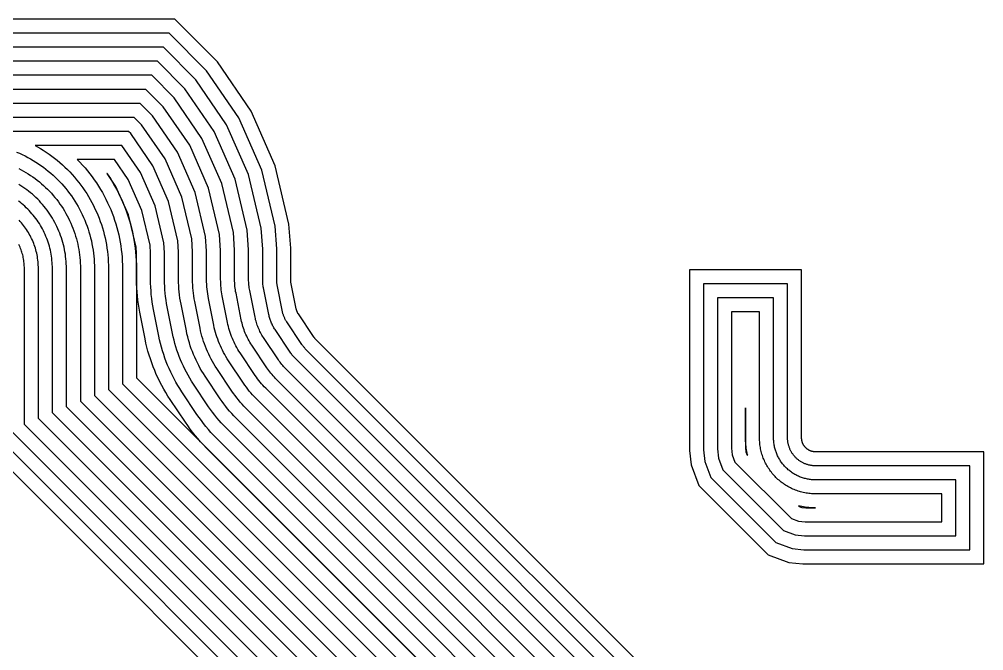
# Model space of a CAD drawing. Header units: metres. Extents: x -0.2 to 25.7, y -0.2 to 18.1.
# Drawn here: x 7.713 to 11.155, y 7.255 to 9.509 of the extents above; entities that cross this region are included whole.
import ezdxf

# ---------------------------------------------------------------- set-up
doc = ezdxf.new("R2010")
doc.units = ezdxf.units.M

msp = doc.modelspace()

# ---------------------------------------------------------------- linework, layer by layer
for points in [[(10.3807, 6.757), (8.7691, 8.3686), (8.7683, 8.3695), (8.7674, 8.3704), (8.7666, 8.3713), (8.7658, 8.3722), (8.7651, 8.3732), (8.7643, 8.3742), (8.7636, 8.3752), (8.7629, 8.3762), (8.7089, 8.457), (8.7083, 8.458), (8.7076, 8.459), (8.707, 8.4601), (8.7064, 8.4612), (8.7059, 8.4623), (8.7053, 8.4634), (8.7048, 8.4645), (8.7043, 8.4656), (8.7039, 8.4667), (8.7034, 8.4679), (8.703, 8.4691), (8.7027, 8.4702), (8.7023, 8.4714), (8.702, 8.4726), (8.7017, 8.4738), (8.7015, 8.475), (8.6825, 8.5703), (8.6823, 8.5715), (8.6821, 8.5727), (8.6819, 8.5739), (8.6818, 8.5751), (8.6817, 8.5763), (8.6816, 8.5776), (8.6816, 8.5788), (8.6816, 8.58), (8.6816, 8.6913), (8.6755, 8.778), (8.6266, 8.9861), (8.5405, 9.1812), (8.42, 9.3571), (8.2692, 9.5079), (8.2682, 9.5086), (7.0914, 9.5086)], [(10.3453, 6.7217), (8.7338, 8.3332), (8.7321, 8.335), (8.7304, 8.3368), (8.7288, 8.3386), (8.7272, 8.3405), (8.7257, 8.3424), (8.7242, 8.3444), (8.7227, 8.3464), (8.7213, 8.3484), (8.6674, 8.4292), (8.666, 8.4312), (8.6647, 8.4333), (8.6635, 8.4354), (8.6623, 8.4376), (8.6612, 8.4398), (8.6601, 8.442), (8.6591, 8.4442), (8.6581, 8.4465), (8.6572, 8.4487), (8.6564, 8.451), (8.6556, 8.4534), (8.6548, 8.4557), (8.6541, 8.4581), (8.6535, 8.4604), (8.6529, 8.4628), (8.6524, 8.4652), (8.6335, 8.5605), (8.633, 8.5629), (8.6326, 8.5654), (8.6323, 8.5678), (8.632, 8.5702), (8.6318, 8.5727), (8.6317, 8.5751), (8.6316, 8.5776), (8.6316, 8.58), (8.6316, 8.6896), (8.6259, 8.7705), (8.579, 8.9702), (8.4966, 9.1568), (8.3813, 9.325), (8.2478, 9.4586), (7.1026, 9.4586)], [(10.31, 6.6863), (8.6984, 8.2979), (8.6959, 8.3005), (8.6934, 8.3032), (8.6909, 8.306), (8.6885, 8.3088), (8.6862, 8.3117), (8.684, 8.3146), (8.6819, 8.3176), (8.6798, 8.3206), (8.6258, 8.4014), (8.6238, 8.4045), (8.6219, 8.4076), (8.62, 8.4108), (8.6182, 8.414), (8.6165, 8.4173), (8.6149, 8.4206), (8.6134, 8.424), (8.6119, 8.4273), (8.6106, 8.4308), (8.6093, 8.4342), (8.6081, 8.4377), (8.607, 8.4412), (8.606, 8.4447), (8.605, 8.4483), (8.6042, 8.4519), (8.6034, 8.4555), (8.5844, 8.5508), (8.5838, 8.5544), (8.5832, 8.558), (8.5827, 8.5617), (8.5823, 8.5653), (8.582, 8.569), (8.5817, 8.5727), (8.5816, 8.5763), (8.5816, 8.58), (8.5816, 8.6879), (8.5763, 8.763), (8.5314, 8.9542), (8.4527, 9.1323), (8.3427, 9.2929), (8.2271, 9.4086), (7.1139, 9.4086)], [(10.2746, 6.651), (8.6631, 8.2625), (8.6596, 8.266), (8.6563, 8.2696), (8.6531, 8.2733), (8.6499, 8.2771), (8.6468, 8.2809), (8.6439, 8.2848), (8.641, 8.2888), (8.6382, 8.2928), (8.5842, 8.3736), (8.5815, 8.3777), (8.579, 8.3819), (8.5765, 8.3862), (8.5741, 8.3905), (8.5719, 8.3948), (8.5697, 8.3992), (8.5677, 8.4037), (8.5657, 8.4082), (8.5639, 8.4128), (8.5622, 8.4174), (8.5606, 8.422), (8.5591, 8.4267), (8.5578, 8.4314), (8.5565, 8.4361), (8.5554, 8.4409), (8.5544, 8.4457), (8.5354, 8.541), (8.5345, 8.5458), (8.5337, 8.5507), (8.5331, 8.5555), (8.5325, 8.5604), (8.5321, 8.5653), (8.5318, 8.5702), (8.5316, 8.5751), (8.5316, 8.58), (8.5316, 8.6861), (8.5267, 8.7555), (8.4838, 8.9383), (8.4089, 9.1079), (8.3041, 9.2609), (8.2064, 9.3586), (7.1251, 9.3586)], [(10.2393, 6.6156), (8.6277, 8.2272), (8.6234, 8.2316), (8.6193, 8.2361), (8.6152, 8.2407), (8.6112, 8.2454), (8.6074, 8.2501), (8.6037, 8.255), (8.6001, 8.26), (8.5966, 8.2651), (8.5426, 8.3458), (8.5393, 8.351), (8.5361, 8.3562), (8.533, 8.3615), (8.53, 8.3669), (8.5272, 8.3723), (8.5245, 8.3778), (8.522, 8.3834), (8.5195, 8.3891), (8.5173, 8.3948), (8.5151, 8.4005), (8.5131, 8.4063), (8.5113, 8.4122), (8.5096, 8.4181), (8.508, 8.424), (8.5066, 8.43), (8.5053, 8.436), (8.4864, 8.5313), (8.4852, 8.5373), (8.4843, 8.5433), (8.4834, 8.5494), (8.4828, 8.5555), (8.4822, 8.5616), (8.4819, 8.5678), (8.4816, 8.5739), (8.4816, 8.58), (8.4816, 8.6844), (8.4771, 8.748), (8.4362, 8.9223), (8.365, 9.0835), (8.2654, 9.2288), (8.1856, 9.3086), (7.1363, 9.3086)], [(10.2039, 6.5803), (8.5924, 8.1918), (8.5872, 8.1971), (8.5822, 8.2025), (8.5773, 8.208), (8.5726, 8.2136), (8.568, 8.2194), (8.5635, 8.2252), (8.5592, 8.2312), (8.5551, 8.2373), (8.5011, 8.3181), (8.4971, 8.3242), (8.4932, 8.3305), (8.4895, 8.3369), (8.4859, 8.3433), (8.4825, 8.3499), (8.4793, 8.3565), (8.4763, 8.3632), (8.4734, 8.3699), (8.4706, 8.3768), (8.4681, 8.3837), (8.4657, 8.3906), (8.4634, 8.3977), (8.4614, 8.4047), (8.4595, 8.4118), (8.4578, 8.419), (8.4563, 8.4262), (8.4373, 8.5215), (8.436, 8.5287), (8.4348, 8.536), (8.4338, 8.5433), (8.433, 8.5506), (8.4324, 8.558), (8.4319, 8.5653), (8.4317, 8.5727), (8.4316, 8.58), (8.4316, 8.6827), (8.4275, 8.7405), (8.3885, 8.9064), (8.3211, 9.059), (8.2268, 9.1967), (8.1649, 9.2586), (7.1475, 9.2586)], [(10.1686, 6.5449), (8.557, 8.1565), (8.551, 8.1626), (8.5452, 8.1689), (8.5395, 8.1753), (8.5339, 8.1819), (8.5286, 8.1886), (8.5234, 8.1955), (8.5183, 8.2024), (8.5135, 8.2095), (8.4595, 8.2903), (8.4548, 8.2975), (8.4503, 8.3048), (8.446, 8.3122), (8.4418, 8.3198), (8.4379, 8.3274), (8.4341, 8.3351), (8.4305, 8.3429), (8.4272, 8.3508), (8.424, 8.3588), (8.421, 8.3668), (8.4182, 8.3749), (8.4156, 8.3831), (8.4132, 8.3914), (8.411, 8.3997), (8.409, 8.4081), (8.4072, 8.4165), (8.3883, 8.5117), (8.3867, 8.5202), (8.3854, 8.5287), (8.3842, 8.5372), (8.3832, 8.5457), (8.3825, 8.5543), (8.382, 8.5629), (8.3817, 8.5714), (8.3816, 8.58), (8.3816, 8.6809), (8.3779, 8.733), (8.3409, 8.8904), (8.2773, 9.0346), (8.1882, 9.1646), (8.1442, 9.2086), (7.1588, 9.2086)], [(10.1332, 6.5095), (8.5217, 8.1211), (8.5148, 8.1281), (8.5081, 8.1353), (8.5016, 8.1427), (8.4953, 8.1502), (8.4892, 8.1579), (8.4832, 8.1657), (8.4775, 8.1736), (8.4719, 8.1817), (8.4179, 8.2625), (8.4126, 8.2707), (8.4074, 8.2791), (8.4025, 8.2876), (8.3977, 8.2962), (8.3932, 8.3049), (8.3889, 8.3137), (8.3848, 8.3226), (8.381, 8.3317), (8.3773, 8.3408), (8.3739, 8.35), (8.3707, 8.3593), (8.3677, 8.3686), (8.365, 8.3781), (8.3625, 8.3875), (8.3602, 8.3971), (8.3582, 8.4067), (8.3392, 8.502), (8.3375, 8.5116), (8.3359, 8.5213), (8.3346, 8.5311), (8.3335, 8.5408), (8.3326, 8.5506), (8.332, 8.5604), (8.3317, 8.5702), (8.3316, 8.58), (8.3316, 8.6792), (8.3283, 8.7255), (8.2933, 8.8744), (8.2334, 9.0102), (8.1496, 9.1325), (8.1235, 9.1586), (7.1698, 9.1586)], [(10.0979, 6.4742), (8.4863, 8.0858), (8.4786, 8.0937), (8.4711, 8.1018), (8.4637, 8.11), (8.4566, 8.1185), (8.4497, 8.1271), (8.443, 8.1359), (8.4366, 8.1448), (8.4303, 8.154), (8.3764, 8.2347), (8.3703, 8.244), (8.3645, 8.2534), (8.359, 8.2629), (8.3537, 8.2726), (8.3486, 8.2824), (8.3437, 8.2923), (8.3391, 8.3024), (8.3348, 8.3125), (8.3307, 8.3228), (8.3268, 8.3331), (8.3232, 8.3436), (8.3199, 8.3541), (8.3168, 8.3647), (8.314, 8.3754), (8.3115, 8.3861), (8.3092, 8.3969), (8.2902, 8.4922), (8.2882, 8.5031), (8.2864, 8.514), (8.2849, 8.5249), (8.2837, 8.5359), (8.2828, 8.5469), (8.2821, 8.5579), (8.2817, 8.569), (8.2816, 8.58), (8.2816, 8.6775), (8.2788, 8.718), (8.2457, 8.8585), (8.1895, 8.9857), (8.1109, 9.1005), (8.1028, 9.1086), (7.1801, 9.1086)], [(7.7692, 9.0586), (7.7775, 9.054), (7.7881, 9.0478), (7.7986, 9.0414), (7.8088, 9.0347), (7.819, 9.0278), (7.8289, 9.0206), (7.8387, 9.0131), (7.8483, 9.0055), (7.8576, 8.9976), (7.8668, 8.9894), (7.8758, 8.9811), (7.8846, 8.9725), (7.8932, 8.9637), (7.9015, 8.9547), (7.9097, 8.9455), (7.9176, 8.9362), (7.9252, 8.9266), (7.9327, 8.9168), (7.9399, 8.9069), (7.9468, 8.8967), (7.9535, 8.8865), (7.9599, 8.876), (7.9661, 8.8654), (7.972, 8.8547), (7.9777, 8.8438), (7.9831, 8.8327), (7.9882, 8.8216), (7.993, 8.8103), (7.9976, 8.7989), (8.0018, 8.7874), (8.0058, 8.7758), (8.0095, 8.7641), (8.013, 8.7523), (8.0161, 8.7405), (8.0189, 8.7285), (8.0215, 8.7165), (8.0237, 8.7044), (8.0257, 8.6923), (8.0273, 8.6802), (8.0287, 8.668), (8.0297, 8.6557), (8.0305, 8.6435), (8.0309, 8.6312), (8.0311, 8.619), (8.0311, 8.1873), (10.199, 6.0193)], [(10.0625, 6.4388), (8.4509, 8.0504), (8.4424, 8.0592), (8.434, 8.0682), (8.4259, 8.0774), (8.418, 8.0868), (8.4103, 8.0963), (8.4029, 8.1061), (8.3957, 8.1161), (8.3888, 8.1262), (8.3348, 8.207), (8.3281, 8.2172), (8.3217, 8.2277), (8.3155, 8.2383), (8.3096, 8.249), (8.3039, 8.2599), (8.2985, 8.271), (8.2934, 8.2821), (8.2886, 8.2934), (8.284, 8.3048), (8.2797, 8.3163), (8.2758, 8.3279), (8.272, 8.3396), (8.2686, 8.3514), (8.2655, 8.3632), (8.2627, 8.3752), (8.2601, 8.3872), (8.2412, 8.4825), (8.2389, 8.4945), (8.237, 8.5067), (8.2353, 8.5188), (8.234, 8.531), (8.2329, 8.5432), (8.2322, 8.5555), (8.2317, 8.5678), (8.2316, 8.58), (8.2316, 8.6757), (8.2292, 8.7105), (8.1981, 8.8425), (8.1457, 8.9613), (8.079, 9.0586), (7.7692, 9.0586)], [(7.7033, 9.0347), (7.7134, 9.0304), (7.7235, 9.0258), (7.7334, 9.0209), (7.7432, 9.0158), (7.7529, 9.0105), (7.7624, 9.0049), (7.7718, 8.9991), (7.7811, 8.9931), (7.7902, 8.9869), (7.7991, 8.9804), (7.8079, 8.9737), (7.8165, 8.9668), (7.825, 8.9597), (7.8333, 8.9524), (7.8414, 8.9449), (7.8493, 8.9372), (7.857, 8.9293), (7.8645, 8.9212), (7.8718, 8.9129), (7.8789, 8.9044), (7.8858, 8.8958), (7.8925, 8.887), (7.899, 8.8781), (7.9052, 8.869), (7.9112, 8.8597), (7.917, 8.8503), (7.9226, 8.8408), (7.9279, 8.8311), (7.933, 8.8213), (7.9379, 8.8114), (7.9425, 8.8013), (7.9468, 8.7912), (7.9509, 8.7809), (7.9548, 8.7706), (7.9584, 8.7601), (7.9617, 8.7496), (7.9648, 8.739), (7.9676, 8.7283), (7.9701, 8.7176), (7.9724, 8.7068), (7.9744, 8.6959), (7.9762, 8.685), (7.9777, 8.674), (7.9789, 8.6631), (7.9798, 8.6521), (7.9805, 8.641), (7.9809, 8.63), (7.9811, 8.619), (7.9811, 8.1665), (10.1783, 5.9693)], [(7.9192, 9.0086), (7.92, 9.0079), (7.9294, 8.9982), (7.9386, 8.9883), (7.9475, 8.9782), (7.9562, 8.9679), (7.9647, 8.9573), (7.9728, 8.9466), (7.9807, 8.9357), (7.9884, 8.9245), (7.9957, 8.9132), (8.0028, 8.9017), (8.0096, 8.8901), (8.0161, 8.8782), (8.0223, 8.8662), (8.0283, 8.8541), (8.0339, 8.8418), (8.0392, 8.8294), (8.0442, 8.8169), (8.0489, 8.8043), (8.0533, 8.7915), (8.0574, 8.7786), (8.0611, 8.7657), (8.0646, 8.7526), (8.0677, 8.7395), (8.0705, 8.7263), (8.073, 8.713), (8.0751, 8.6997), (8.0769, 8.6863), (8.0784, 8.6729), (8.0796, 8.6594), (8.0804, 8.6459), (8.0809, 8.6325), (8.0811, 8.619), (8.0811, 8.208), (10.2197, 6.0693)], [(10.0271, 6.4035), (8.4156, 8.015), (8.4062, 8.0247), (8.397, 8.0346), (8.388, 8.0447), (8.3793, 8.055), (8.3709, 8.0656), (8.3627, 8.0763), (8.3548, 8.0873), (8.3472, 8.0984), (8.2932, 8.1792), (8.2858, 8.1905), (8.2788, 8.202), (8.272, 8.2136), (8.2655, 8.2255), (8.2592, 8.2375), (8.2533, 8.2496), (8.2477, 8.2619), (8.2424, 8.2743), (8.2374, 8.2868), (8.2327, 8.2994), (8.2283, 8.3122), (8.2242, 8.3251), (8.2204, 8.338), (8.217, 8.3511), (8.2139, 8.3642), (8.2111, 8.3774), (8.1921, 8.4727), (8.1897, 8.486), (8.1875, 8.4993), (8.1857, 8.5127), (8.1842, 8.5261), (8.1831, 8.5396), (8.1822, 8.553), (8.1817, 8.5665), (8.1816, 8.58), (8.1816, 8.674), (8.1796, 8.703), (8.1505, 8.8266), (8.1018, 8.9369), (8.0527, 9.0086), (7.9192, 9.0086)], [(7.7109, 8.9763), (7.7196, 8.9717), (7.7282, 8.967), (7.7367, 8.9621), (7.7451, 8.9569), (7.7533, 8.9515), (7.7614, 8.946), (7.7693, 8.9402), (7.7772, 8.9343), (7.7848, 8.9282), (7.7923, 8.9218), (7.7997, 8.9153), (7.8069, 8.9087), (7.8139, 8.9018), (7.8208, 8.8948), (7.8274, 8.8876), (7.8339, 8.8802), (7.8403, 8.8727), (7.8464, 8.8651), (7.8523, 8.8572), (7.8581, 8.8493), (7.8637, 8.8412), (7.869, 8.833), (7.8742, 8.8246), (7.8791, 8.8161), (7.8838, 8.8075), (7.8884, 8.7988), (7.8927, 8.79), (7.8967, 8.7811), (7.9006, 8.772), (7.9043, 8.7629), (7.9077, 8.7537), (7.9109, 8.7444), (7.9138, 8.7351), (7.9166, 8.7256), (7.9191, 8.7162), (7.9213, 8.7066), (7.9234, 8.697), (7.9252, 8.6873), (7.9267, 8.6777), (7.9281, 8.6679), (7.9291, 8.6582), (7.93, 8.6484), (7.9306, 8.6386), (7.9309, 8.6288), (7.9311, 8.619), (7.9311, 8.1458), (10.1576, 5.9193)], [(8.0256, 8.9586), (8.0299, 8.9523), (8.038, 8.94), (8.0457, 8.9274), (8.0531, 8.9147), (8.0602, 8.9018), (8.067, 8.8887), (8.0735, 8.8755), (8.0796, 8.8621), (8.0854, 8.8486), (8.0909, 8.8349), (8.096, 8.8211), (8.1008, 8.8072), (8.1052, 8.7931), (8.1093, 8.779), (8.1131, 8.7647), (8.1165, 8.7504), (8.1195, 8.736), (8.1222, 8.7215), (8.1246, 8.707), (8.1266, 8.6924), (8.1282, 8.6778), (8.1294, 8.6631), (8.1303, 8.6484), (8.1309, 8.6337), (8.1311, 8.619), (8.1311, 8.2287), (10.2404, 6.1193)], [(9.9918, 6.3681), (8.3802, 7.9797), (8.3699, 7.9902), (8.3599, 8.001), (8.3502, 8.0121), (8.3407, 8.0233), (8.3315, 8.0348), (8.3226, 8.0465), (8.3139, 8.0585), (8.3056, 8.0706), (8.2516, 8.1514), (8.2436, 8.1637), (8.2359, 8.1763), (8.2285, 8.189), (8.2214, 8.2019), (8.2146, 8.215), (8.2081, 8.2282), (8.202, 8.2416), (8.1962, 8.2551), (8.1907, 8.2688), (8.1856, 8.2826), (8.1808, 8.2965), (8.1764, 8.3106), (8.1723, 8.3247), (8.1685, 8.3389), (8.1651, 8.3533), (8.162, 8.3677), (8.1431, 8.463), (8.1404, 8.4774), (8.1381, 8.492), (8.1361, 8.5066), (8.1345, 8.5212), (8.1332, 8.5359), (8.1323, 8.5506), (8.1317, 8.5653), (8.1316, 8.58), (8.1316, 8.6723), (8.13, 8.6955), (8.1029, 8.8106), (8.0579, 8.9124), (8.0263, 8.9586), (8.0256, 8.9586)], [(10.1369, 5.8693), (7.8811, 8.1251), (7.8811, 8.619), (7.881, 8.6276), (7.8806, 8.6361), (7.8801, 8.6447), (7.8794, 8.6533), (7.8784, 8.6618), (7.8773, 8.6703), (7.8759, 8.6788), (7.8743, 8.6872), (7.8726, 8.6956), (7.8706, 8.704), (7.8684, 8.7123), (7.866, 8.7206), (7.8634, 8.7287), (7.8606, 8.7369), (7.8576, 8.7449), (7.8544, 8.7529), (7.851, 8.7608), (7.8475, 8.7686), (7.8437, 8.7763), (7.8397, 8.784), (7.8356, 8.7915), (7.8313, 8.7989), (7.8268, 8.8062), (7.8221, 8.8134), (7.8172, 8.8205), (7.8122, 8.8275), (7.807, 8.8343), (7.8016, 8.841), (7.7961, 8.8476), (7.7904, 8.854), (7.7845, 8.8603), (7.7786, 8.8664), (7.7724, 8.8724), (7.7661, 8.8783), (7.7597, 8.884), (7.7531, 8.8895), (7.7464, 8.8949), (7.7396, 8.9001), (7.7326, 8.9051), (7.7255, 8.91), (7.7183, 8.9147), (7.711, 8.9192)], [(10.1161, 5.8193), (7.8311, 8.1044), (7.8311, 8.619), (7.831, 8.6263), (7.8307, 8.6337), (7.8303, 8.641), (7.8296, 8.6484), (7.8288, 8.6557), (7.8278, 8.663), (7.8266, 8.6702), (7.8253, 8.6775), (7.8238, 8.6847), (7.8221, 8.6919), (7.8202, 8.699), (7.8181, 8.706), (7.8159, 8.7131), (7.8135, 8.72), (7.811, 8.7269), (7.8082, 8.7338), (7.8053, 8.7405), (7.8023, 8.7472), (7.799, 8.7538), (7.7956, 8.7604), (7.7921, 8.7668), (7.7884, 8.7732), (7.7845, 8.7795), (7.7805, 8.7856), (7.7763, 8.7917), (7.772, 8.7977), (7.7676, 8.8035), (7.763, 8.8093), (7.7582, 8.8149), (7.7533, 8.8204), (7.7483, 8.8258), (7.7432, 8.8311), (7.7379, 8.8362), (7.7325, 8.8412), (7.727, 8.8461), (7.7214, 8.8509), (7.7156, 8.8555), (7.7098, 8.8599)], [(10.0954, 5.7693), (7.7811, 8.0837), (7.7811, 8.619), (7.781, 8.6251), (7.7808, 8.6312), (7.7804, 8.6374), (7.7799, 8.6435), (7.7792, 8.6496), (7.7784, 8.6556), (7.7774, 8.6617), (7.7763, 8.6677), (7.775, 8.6737), (7.7736, 8.6797), (7.772, 8.6856), (7.7703, 8.6915), (7.7684, 8.6974), (7.7664, 8.7032), (7.7643, 8.7089), (7.762, 8.7146), (7.7596, 8.7203), (7.7571, 8.7259), (7.7544, 8.7314), (7.7515, 8.7368), (7.7486, 8.7422), (7.7455, 8.7475), (7.7423, 8.7527), (7.7389, 8.7579), (7.7355, 8.7629), (7.7319, 8.7679), (7.7281, 8.7728), (7.7243, 8.7776), (7.7204, 8.7823), (7.7163, 8.7869), (7.7121, 8.7913)], [(10.0747, 5.7193), (7.7311, 8.063), (7.7311, 8.619), (7.731, 8.6239), (7.7308, 8.6288), (7.7305, 8.6337), (7.7301, 8.6386), (7.7296, 8.6434), (7.7289, 8.6483), (7.7281, 8.6532), (7.7272, 8.658), (7.7262, 8.6628), (7.7251, 8.6676), (7.7238, 8.6723), (7.7225, 8.677), (7.721, 8.6817), (7.7194, 8.6863), (7.7177, 8.6909), (7.7158, 8.6955), (7.7139, 8.7), (7.7119, 8.7045)], [(10.555, 7.965), (10.5538, 7.965), (10.5526, 7.9651), (10.5513, 7.9651), (10.5501, 7.9653), (10.5489, 7.9654), (10.5477, 7.9656), (10.5465, 7.9657), (10.5453, 7.966), (10.5441, 7.9662), (10.5429, 7.9665), (10.5417, 7.9668), (10.5405, 7.9672), (10.5393, 7.9675), (10.5382, 7.9679), (10.537, 7.9684), (10.5359, 7.9688), (10.5348, 7.9693), (10.5336, 7.9698), (10.5325, 7.9704), (10.5314, 7.9709), (10.5304, 7.9715), (10.5293, 7.9721), (10.5283, 7.9728), (10.5272, 7.9734), (10.5262, 7.9741), (10.5252, 7.9749), (10.5243, 7.9756), (10.5233, 7.9764), (10.5224, 7.9772), (10.5214, 7.978), (10.5205, 7.9788), (10.5197, 7.9797), (10.5188, 7.9805), (10.518, 7.9814), (10.5172, 7.9824), (10.5164, 7.9833), (10.5156, 7.9843), (10.5149, 7.9852), (10.5141, 7.9862), (10.5134, 7.9872), (10.5128, 7.9883), (10.5121, 7.9893), (10.5115, 7.9904), (10.5109, 7.9914), (10.5104, 7.9925), (10.5098, 7.9936), (10.5093, 7.9948), (10.5088, 7.9959), (10.5084, 7.997), (10.5079, 7.9982), (10.5075, 7.9993), (10.5072, 8.0005), (10.5068, 8.0017), (10.5065, 8.0029), (10.5062, 8.0041), (10.506, 8.0053), (10.5057, 8.0065), (10.5056, 8.0077), (10.5054, 8.0089), (10.5053, 8.0101), (10.5051, 8.0113), (10.5051, 8.0126), (10.505, 8.0138), (10.505, 8.015), (10.505, 8.615), (10.105, 8.615), (10.105, 7.9699), (10.1105, 7.9192), (10.138, 7.8455), (10.3855, 7.598), (10.4592, 7.5705), (10.5099, 7.565), (11.155, 7.565), (11.155, 7.965), (10.555, 7.965)], [(10.555, 7.915), (10.5526, 7.915), (10.5501, 7.9151), (10.5477, 7.9153), (10.5452, 7.9155), (10.5428, 7.9158), (10.5403, 7.9161), (10.5379, 7.9165), (10.5355, 7.9169), (10.5331, 7.9174), (10.5307, 7.918), (10.5283, 7.9186), (10.526, 7.9193), (10.5236, 7.9201), (10.5213, 7.9209), (10.519, 7.9217), (10.5167, 7.9226), (10.5145, 7.9236), (10.5123, 7.9246), (10.5101, 7.9257), (10.5079, 7.9268), (10.5057, 7.928), (10.5036, 7.9292), (10.5015, 7.9305), (10.4995, 7.9319), (10.4974, 7.9333), (10.4954, 7.9347), (10.4935, 7.9362), (10.4916, 7.9377), (10.4897, 7.9393), (10.4879, 7.9409), (10.4861, 7.9426), (10.4843, 7.9443), (10.4826, 7.9461), (10.4809, 7.9479), (10.4793, 7.9497), (10.4777, 7.9516), (10.4762, 7.9535), (10.4747, 7.9554), (10.4733, 7.9574), (10.4719, 7.9595), (10.4705, 7.9615), (10.4692, 7.9636), (10.468, 7.9657), (10.4668, 7.9679), (10.4657, 7.9701), (10.4646, 7.9723), (10.4636, 7.9745), (10.4626, 7.9767), (10.4617, 7.979), (10.4609, 7.9813), (10.4601, 7.9836), (10.4593, 7.986), (10.4586, 7.9883), (10.458, 7.9907), (10.4574, 7.9931), (10.4569, 7.9955), (10.4565, 7.9979), (10.4561, 8.0003), (10.4558, 8.0028), (10.4555, 8.0052), (10.4553, 8.0077), (10.4551, 8.0101), (10.455, 8.0126), (10.455, 8.015), (10.455, 8.565), (10.155, 8.565), (10.155, 7.9725), (10.1595, 7.9308), (10.181, 7.8731), (10.4131, 7.641), (10.4708, 7.6195), (10.5125, 7.615), (11.105, 7.615), (11.105, 7.915), (10.555, 7.915)], [(10.555, 7.865), (10.5513, 7.8651), (10.5477, 7.8652), (10.544, 7.8654), (10.5403, 7.8657), (10.5367, 7.8661), (10.533, 7.8666), (10.5294, 7.8672), (10.5257, 7.8679), (10.5221, 7.8687), (10.5186, 7.8695), (10.515, 7.8704), (10.5115, 7.8715), (10.508, 7.8726), (10.5045, 7.8738), (10.501, 7.8751), (10.4976, 7.8764), (10.4942, 7.8779), (10.4909, 7.8794), (10.4876, 7.881), (10.4843, 7.8827), (10.4811, 7.8845), (10.4779, 7.8864), (10.4748, 7.8883), (10.4717, 7.8903), (10.4686, 7.8924), (10.4657, 7.8945), (10.4627, 7.8968), (10.4599, 7.8991), (10.457, 7.9014), (10.4543, 7.9039), (10.4516, 7.9064), (10.4489, 7.9089), (10.4464, 7.9116), (10.4439, 7.9143), (10.4414, 7.917), (10.4391, 7.9199), (10.4368, 7.9227), (10.4345, 7.9257), (10.4324, 7.9286), (10.4303, 7.9317), (10.4283, 7.9348), (10.4264, 7.9379), (10.4245, 7.9411), (10.4227, 7.9443), (10.421, 7.9476), (10.4194, 7.9509), (10.4179, 7.9542), (10.4164, 7.9576), (10.4151, 7.961), (10.4138, 7.9645), (10.4126, 7.968), (10.4115, 7.9715), (10.4104, 7.975), (10.4095, 7.9786), (10.4087, 7.9821), (10.4079, 7.9857), (10.4072, 7.9894), (10.4066, 7.993), (10.4061, 7.9967), (10.4057, 8.0003), (10.4054, 8.004), (10.4052, 8.0077), (10.4051, 8.0113), (10.405, 8.015), (10.405, 8.515), (10.205, 8.515), (10.205, 7.9752), (10.2085, 7.9424), (10.2241, 7.9008), (10.4408, 7.6841), (10.4824, 7.6685), (10.5152, 7.665), (11.055, 7.665), (11.055, 7.865), (10.555, 7.865)], [(10.555, 7.815), (10.5501, 7.8151), (10.5452, 7.8153), (10.5403, 7.8156), (10.5354, 7.816), (10.5305, 7.8165), (10.5257, 7.8172), (10.5208, 7.818), (10.516, 7.8189), (10.5112, 7.8199), (10.5064, 7.821), (10.5017, 7.8223), (10.497, 7.8236), (10.4923, 7.8251), (10.4876, 7.8267), (10.483, 7.8284), (10.4785, 7.8302), (10.474, 7.8322), (10.4695, 7.8342), (10.4651, 7.8364), (10.4607, 7.8386), (10.4564, 7.841), (10.4522, 7.8435), (10.448, 7.846), (10.4439, 7.8487), (10.4399, 7.8515), (10.4359, 7.8544), (10.432, 7.8573), (10.4281, 7.8604), (10.4244, 7.8636), (10.4207, 7.8668), (10.4171, 7.8702), (10.4136, 7.8736), (10.4102, 7.8771), (10.4068, 7.8807), (10.4036, 7.8844), (10.4004, 7.8881), (10.3973, 7.892), (10.3944, 7.8959), (10.3915, 7.8999), (10.3887, 7.9039), (10.386, 7.908), (10.3835, 7.9122), (10.381, 7.9164), (10.3786, 7.9207), (10.3764, 7.9251), (10.3742, 7.9295), (10.3722, 7.934), (10.3702, 7.9385), (10.3684, 7.943), (10.3667, 7.9476), (10.3651, 7.9523), (10.3636, 7.957), (10.3623, 7.9617), (10.361, 7.9664), (10.3599, 7.9712), (10.3589, 7.976), (10.358, 7.9808), (10.3572, 7.9857), (10.3565, 7.9905), (10.356, 7.9954), (10.3556, 8.0003), (10.3553, 8.0052), (10.3551, 8.0101), (10.355, 8.015), (10.355, 8.465), (10.255, 8.465), (10.255, 7.9779), (10.2576, 7.954), (10.2671, 7.9285), (10.4685, 7.7271), (10.494, 7.7176), (10.5179, 7.715), (11.005, 7.715), (11.005, 7.815), (10.555, 7.815)], [(10.305, 8.122), (10.305, 7.9806), (10.3066, 7.9656), (10.3101, 7.9561), (10.3127, 7.9536), (10.3125, 7.9543), (10.3111, 7.9602), (10.3098, 7.9662), (10.3087, 7.9723), (10.3077, 7.9783), (10.3069, 7.9844), (10.3062, 7.9905), (10.3057, 7.9966), (10.3053, 8.0027), (10.3051, 8.0089), (10.305, 8.015), (10.305, 8.122)], [(10.0333, 5.6193), (7.6311, 8.0216)], [(10.054, 5.6693), (7.6811, 8.0423)], [(10.0126, 5.5693), (7.5811, 8.0009)], [(10.4936, 7.7727), (10.4961, 7.7702), (10.5056, 7.7666), (10.5206, 7.765), (10.555, 7.765), (10.5489, 7.7651), (10.5427, 7.7653), (10.5366, 7.7657), (10.5305, 7.7662), (10.5244, 7.7669), (10.5183, 7.7677), (10.5123, 7.7687), (10.5062, 7.7698), (10.5002, 7.7711), (10.4943, 7.7725), (10.4936, 7.7727)]]:
    msp.add_lwpolyline(points)

doc.saveas('drawing.dxf')
